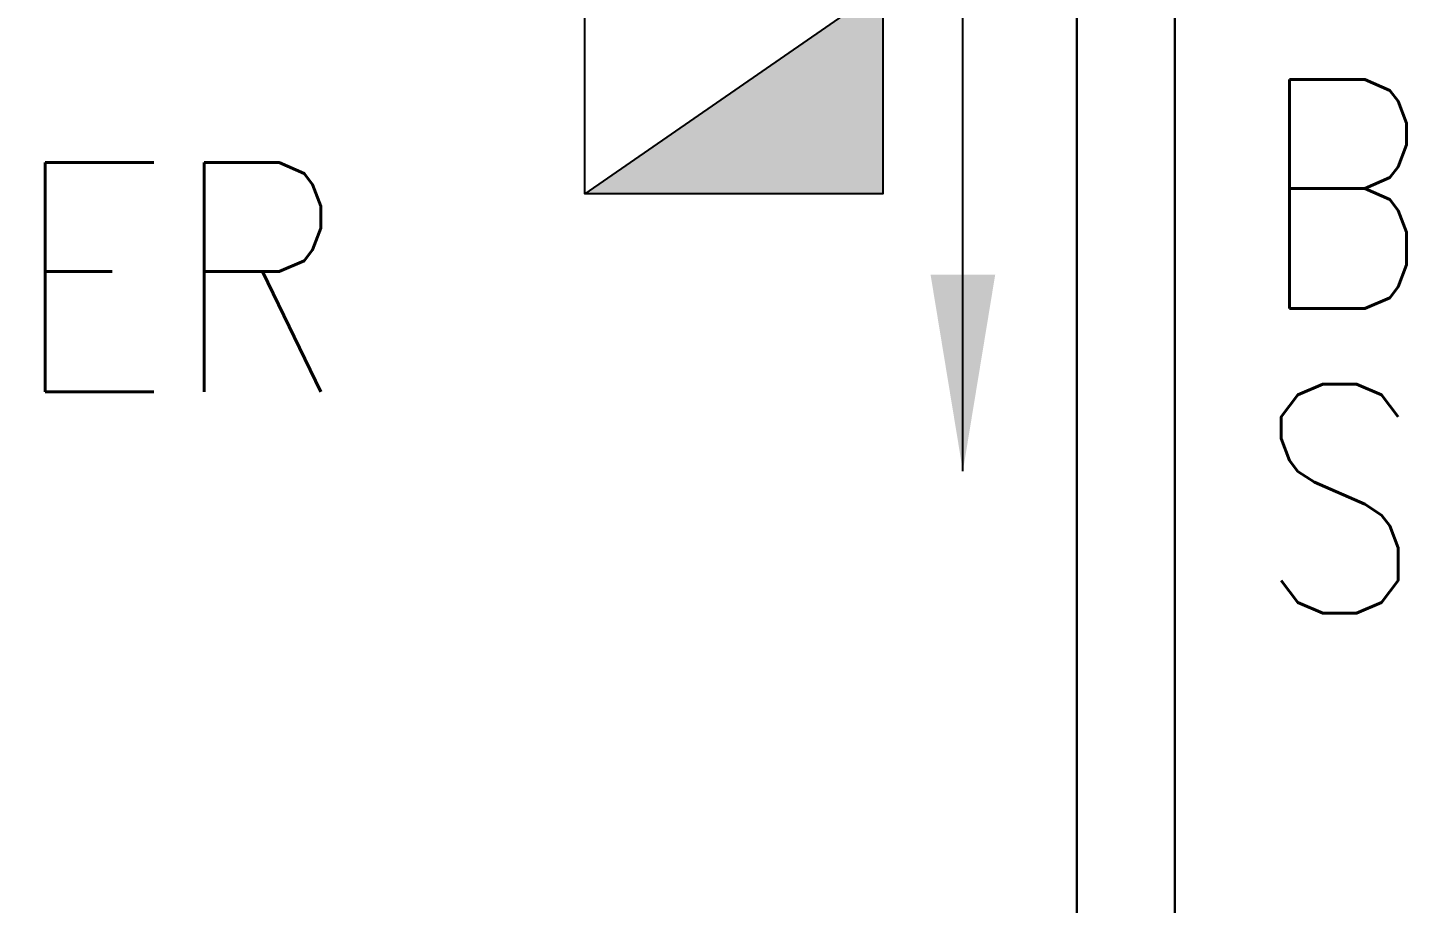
# Model space of a CAD drawing. Header units: inches. Extents: x -86493719 to 430035, y 21644 to 1519532.
# Drawn here: x 45183 to 47301, y 56831 to 58168 of the extents above; entities that cross this region are included whole.
import ezdxf
from ezdxf.enums import TextEntityAlignment as Align

# ---------------------------------------------------------------- set-up
doc = ezdxf.new("R2010")
doc.units = ezdxf.units.IN
doc.header["$MEASUREMENT"] = 0
doc.layers.add('ELECT', color=6, linetype='Continuous')
doc.layers.add('LIGHT', color=4, linetype='Continuous')
doc.layers.add('t3', color=8, linetype='Continuous', lineweight=25)
doc.layers.add('wall', color=8, linetype='Continuous', lineweight=30)
doc.styles.add('LAILA', font='romans.shx', dxfattribs={"width": 0.85})
doc.styles.add('ROMANS', font='romans.shx', dxfattribs={"width": 0.5, "height": 400})
doc.dimstyles.new('ROMANS', dxfattribs={"dimtxt": 600, "dimasz": 300, "dimexe": 0, "dimexo": 0, "dimgap": 250, "dimtad": 1, "dimdec": 0, "dimdsep": 46, "dimtxsty": 'ROMANS', "dimcen": 10, "dimdle": 150, "dimclrd": 1, "dimclre": 256, "dimclrt": 7, "dimaunit": 1, "dimadec": 0, "dimazin": 0, "dimtfac": 1, "dimtdec": 0, "dimtix": 1, "dimtofl": 0, "dimtmove": 2, "dimatfit": 3, "dimfxl": 1, "dimtolj": 1, "dimarcsym": 0})

# ---------------------------------------------------------------- blocks, each defined once
blk = doc.blocks.new('METALCLAD TYPE DISTRIBUTION BOARD (AC)')
blk.add_line((227.5, 157.5), (-227.5, -157.5))
at = {"layer": 'ELECT', "color": 7, "true_color": 0xffffff}
blk.add_lwpolyline([(-227.5, 157.5), (227.5, 157.5), (227.5, -157.5), (-227.5, -157.5)], close=True, dxfattribs=at)
at = {"layer": 'ELECT', "color": 3}
blk.add_solid([(227.5, 157.5), (227.5, -157.5), (-227.5, -157.5)], dxfattribs=at)

msp = doc.modelspace()

# ---------------------------------------------------------------- linework, layer by layer
at = {"layer": 'wall'}
for p, q in [((46784.3, 56228.6), (46784.3, 58378.6)), ((46934.3, 56228.6), (46934.3, 58378.6))]:
    msp.add_line(p, q, dxfattribs=at)

# ---------------------------------------------------------------- block references
msp.add_blockref('METALCLAD TYPE DISTRIBUTION BOARD (AC)', (46261, 58071.4))

# ---------------------------------------------------------------- texts
at = {"layer": 't3', "style": 'LAILA', "width": 0.85}
for s, p in [('BILIK ', (47058.3, 58088.6)), ('ER', (45158.9, 57961.7)), ('SETOR 2', (47058.3, 57623.4))]:
    msp.add_text(s, height=350, dxfattribs=at).set_placement(p, align=Align.TOP_LEFT)

# ---------------------------------------------------------------- leaders
at = {"layer": 'LIGHT', "linetype": 'Continuous'}
msp.add_leader([(46610.6, 57490.3), (46610.6, 58768.5), (42170.6, 58768.5)], dimstyle='ROMANS', override={"dimgap": 250, "dimtad": 0}, dxfattribs=at)

doc.saveas('drawing.dxf')
